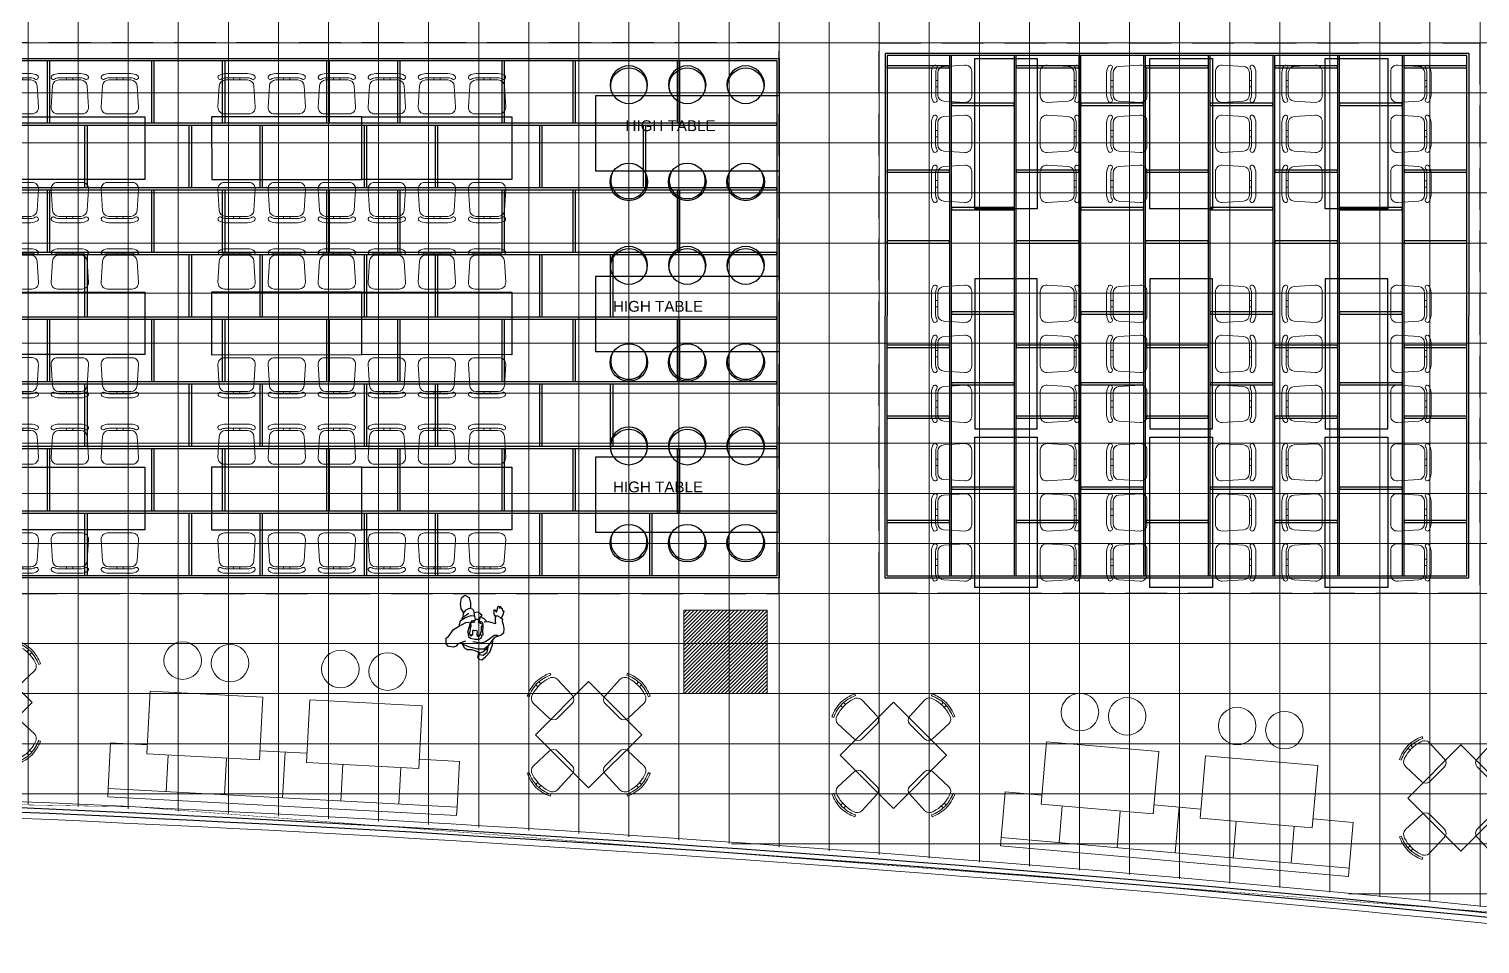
# Model space of a CAD drawing. Header units: millimetres. Extents: x 2335845 to 2509607, y 289014 to 361737.
# Drawn here: x 2386197 to 2403586, y 290702 to 301667 of the extents above; entities that cross this region are included whole.
import ezdxf

# ---------------------------------------------------------------- set-up
doc = ezdxf.new("R2010")
doc.units = ezdxf.units.MM
doc.linetypes.add('DASHED', pattern=[0.75, 0.5, -0.25])
for name, color, linetype in [('A-PLAN -GLASS FRAME', 4, 'Continuous'), ('CEILING', 7, 'Continuous'), ('CH - MAN', 8, 'Continuous'), ('FLOOR MARK', 7, 'Continuous'), ('I-FURN', 7, 'Continuous'), ('ROOM TEXT', 3, 'Continuous')]:
    doc.layers.add(name, color=color, linetype=linetype)
for name, color, linetype, lineweight in [('A-PLAN-COLUMN', 3, 'Continuous', 0), ('A-PLAN-RCC-HATCH', 8, 'Continuous', 13), ('A-PLAN-THIN', 251, 'Continuous', 15), ('AR_01_FURN_LOOSE', 20, 'Continuous', 18), ('AR_FURNITURE_MODULAR', 20, 'Continuous', 18), ('IN-FURN-CHAR', 8, 'Continuous', 9), ('TOA-FL-TILE-2', 8, 'Continuous', 5), ('TOA-FL-TILE-3', 8, 'Continuous', 5)]:
    doc.layers.add(name, color=color, linetype=linetype, lineweight=lineweight)
doc.styles.add('2MM', font='arial.ttf')
pattern_1 = [(0, (2360385.7, 304501.64), (0, 600), []), (90, (2360385.7, 304501.64), (-600, 4e-14), [])]

# ---------------------------------------------------------------- blocks, each defined once
blk = doc.blocks.new('Columns')
at = {"layer": 'A-PLAN-RCC-HATCH'}
h = blk.add_hatch(dxfattribs=at)
h.set_pattern_fill('ANSI31', color=256, scale=250, style=0)
h.set_pattern_definition([(45, (458397.9, -623762.232), (-22.0970869, 22.0970869), [])])
h.paths.add_polyline_path([(17840, -31463), (18840, -31463), (18840, -30463), (17840, -30463)])
at = {"layer": 'A-PLAN-COLUMN', "elevation": 0}
blk.add_lwpolyline([(17840, -31463), (18840, -31463), (18840, -30463), (17840, -30463)], close=True, dxfattribs=at)
blk = doc.blocks.new('FURNITURE - BAR STOOL')
blk.add_circle((0, 0), 225)
at = {"color": 8}
blk.add_arc((-17.1875, 0), 217.1875, 246.0089832, 113.9910168, dxfattribs=at)
blk = doc.blocks.new('A$C4BE956CD')
for p, q in [((0.27, 16.57), (0.27, 16.57)), ((13.99, 19), (3.63, 19)), ((13.99, 17), (3.63, 17)), ((13.99, 17), (3.63, 17)), ((7.31, 17), (7.31, 16)), ((10.31, 17), (10.31, 16)), ((17.34, 16.57), (17.34, 16.57))]:
    blk.add_line(p, q)
blk.add_lwpolyline([(3, 0), (14.61, 0, 0.432616), (17.61, 3.19), (16.98, 13.19, 0.396047), (13.99, 16), (3.63, 16, 0.396047), (0.63, 13.19), (0.01, 3.19, 0.432616)], format="xyb", close=True)
for centre, radius, start, end in [((1, 17.26), 1, 121.67487, 223.21183), ((1, 17.26), 1, 223.21183, 301.67487), ((3.63, 13), 6, 90, 121.67487), ((3.63, 13), 4, 90, 121.67487), ((13.99, 13), 6, 58.32513, 90), ((13.99, 13), 4, 58.32513, 90), ((16.61, 17.26), 1, 238.32513, 316.78817), ((16.61, 17.26), 1, 316.78817, 58.32513)]:
    blk.add_arc(centre, radius, start, end)
blk = doc.blocks.new('CAFETERIA 6 SEATER TABLE')
at = {"ltscale": 0.5}
blk.add_lwpolyline([(89711, -593689), (90461, -593689), (90461, -595489), (89711, -595489)], close=True, dxfattribs=at)
at = {"layer": 'IN-FURN-CHAR', "ltscale": 3, "yscale": 25.40000000028265}
for p, xscale, zscale, rotation in [((89675, -593766), -25.40000000028265, 25.40000000028264, 90), ((90497, -593766), 25.40000000028265, 25.40000000028265, 270), ((89675, -594366), -25.40000000028265, 25.40000000028264, 90), ((90497, -594366), 25.40000000028265, 25.40000000028265, 270), ((89675, -594966), -25.40000000028265, 25.40000000028264, 90), ((90497, -594966), 25.40000000028265, 25.40000000028265, 270)]:
    blk.add_blockref('A$C4BE956CD', p, dxfattribs=dict(at, xscale=xscale, zscale=zscale, rotation=rotation))
blk = doc.blocks.new('A$C2BBD5778')
for p, q in [((12.19, 22.45), (11.87, 23.29)), ((22.44, 12.73), (15.26, 20.47)), ((11.75, 1.99), (3.99, 9.14)), ((15.49, 2.07), (22.38, 8.99))]:
    blk.add_line(p, q)
at = {"elevation": 0}
for points in [[(5.21, 17.81), (6.2, 16.9)], [(6.6, 19.2), (7.51, 18.21)], [(1.15, 12.51), (1.99, 12.2)]]:
    blk.add_lwpolyline(points, dxfattribs=at)
for centre, radius, start, end in [((18.84, 5.49), 17.04, 116.33423, 153.26225), ((19.09, 4.29), 20.33, 110.80709, 132.95275), ((19.09, 4.29), 19.43, 110.80709, 132.85166), ((13.1, 18.23), 3.11, 46.01625, 125.53787), ((20.18, 5.38), 20.33, 137.315, 159.46066), ((20.18, 5.38), 19.43, 137.41609, 159.46066), ((6.34, 11.37), 3.25, 146.74264, 223.40987), ((20.47, 10.9), 2.7, 315.13388, 42.90642), ((13.58, 3.98), 2.7, 227.36134, 315.13388)]:
    blk.add_arc(centre, radius, start, end)
blk = doc.blocks.new('A$C2C376B47')
at = {"layer": 'AR_FURNITURE_MODULAR'}
blk.add_lwpolyline([(736, 100), (1373, 736), (736, 1373), (100, 736)], close=True, dxfattribs=at)
at = {"layer": 'AR_FURNITURE_MODULAR', "color": 8, "yscale": 25.39999999920838, "zscale": 25.39999999920838}
for p, xscale, rotation in [((-30, 882, 0), 25.39999999920838, 359.8661225864081), ((1502, 882, 0), -25.39999999920838, 0.1338774135920463), ((591, -30, 0), 25.39999999920838, 89.86612258640808), ((882, -30, 0), -25.39999999920838, 270.1338774135921)]:
    blk.add_blockref('A$C2BBD5778', p, dxfattribs=dict(at, xscale=xscale, rotation=rotation))

msp = doc.modelspace()

# ---------------------------------------------------------------- hatches: boundary and pattern name
at = {"layer": 'TOA-FL-TILE-2', "true_color": 0x5e67af}
h = msp.add_hatch(dxfattribs=at)
h.set_pattern_fill('_USER', color=165, scale=600, double=1, pattern_type=0)
h.set_pattern_definition(pattern_1)
h.paths.add_polyline_path([(2380785.714, 301501.637), (2380785.727, 294901.637), (2395185.727, 294901.637), (2395185.727, 301501.637)])
h = msp.add_hatch(dxfattribs=at)
h.set_pattern_fill('_USER', color=165, scale=600, double=1, pattern_type=0)
h.set_pattern_definition(pattern_1)
h.paths.add_polyline_path([(2396385.714, 301501.637), (2403585.714, 301501.637), (2403585.714, 294901.637), (2396385.714, 294901.64)])
at = {"layer": 'TOA-FL-TILE-3'}
h = msp.add_hatch(dxfattribs=at)
h.set_pattern_fill('_USER', color=253, scale=600, double=1, pattern_type=0)
h.set_pattern_definition([(0, (2357985.7, 306901.64), (0, 600), []), (90, (2357985.7, 306901.64), (-600, 4e-14), [])])
h.paths.add_polyline_path([(2367585.714, 306904.403), (2360985.727, 306903.711), (2360985.727, 302699.07), (2367585.714, 302699.763)], flags=17)
edge = h.paths.add_edge_path(flags=16)
edge.add_line((2361443.619, 301499.697), (2375246.92, 301499.697))
edge.add_arc((2374696.248, 301062.795), 702.939, 11.2305438, 38.4284407, ccw=False)
edge.add_line((2375385.727, 301199.697), (2375385.727, 295200.745))
edge.add_arc((2375087.434, 295199.933), 298.294, -90.1357827, 0.1559458, ccw=False)
edge.add_line((2375086.727, 294901.64), (2361443.619, 294900.745))
edge.add_arc((2361668.237, 295743.023), 871.714, 218.4683474, 255.0678575, ccw=False)
edge.add_line((2360985.727, 295200.745), (2360985.727, 301199.697))
edge.add_arc((2361668.237, 300657.419), 871.714, 104.9321425, 141.5316526, ccw=False)
h.paths.add_polyline_path([(2385585.726, 306901.625), (2384044.683, 306901.625), (2384044.683, 304701.624), (2372044.683, 304701.624), (2372044.682, 306901.61), (2370585.713, 306901.625), (2370585.714, 302691.494), (2385585.728, 302691.494)], flags=16)
h.paths.add_polyline_path([(2388585.727, 306905.815), (2395185.714, 306905.815), (2395185.714, 302735.166), (2388585.727, 302735.166)], flags=17)
edge = h.paths.add_edge_path(flags=16)
edge.add_line((2381085.727, 294901.64), (2395185.727, 294901.637))
edge.add_line((2395185.727, 294901.637), (2395185.727, 301214.879))
edge.add_arc((2394379.187, 300406.596), 1141.854, 45.0618798, 73.270422)
edge.add_line((2394707.875, 301500.119), (2381061.98, 301500.699))
edge.add_arc((2381085.982, 301201.086), 300.572, 94.5801913, 177.3698138)
edge.add_line((2380785.727, 301214.879), (2380785.727, 295219.957))
edge.add_arc((2381114.134, 295228.94), 328.53, 181.5667235, 265.0395689)
edge = h.paths.add_edge_path(flags=16)
edge.add_line((2396947.437, 304501.637), (2403023.991, 304501.637))
edge.add_arc((2403124.87, 304939.657), 449.487, 257.0306227, 388.1366233)
edge.add_line((2403585.714, 305151.624), (2403585.714, 306900.873))
edge.add_line((2403585.714, 306900.873), (2396385.713, 306901.631))
edge.add_line((2396385.713, 306901.631), (2396385.715, 305151.624))
edge.add_arc((2396864.29, 304997.497), 502.782, 162.1486296, 279.5188754)
h.paths.add_polyline_path([(2396385.714, 294901.64), (2396385.714, 301501.637), (2403585.713, 301501.637), (2403585.713, 294901.637)], flags=16)
edge = h.paths.add_edge_path()
edge.add_line((2357985.714, 306901.626), (2357985.73, 303901.639))
edge.add_line((2357985.73, 303901.639), (2359785.722, 303901.635))
edge.add_line((2359785.722, 303901.635), (2359785.714, 295501.637))
edge.add_line((2359785.714, 295501.637), (2357885.725, 295501.637))
edge.add_line((2357885.725, 295501.637), (2357884.218, 295843.515))
edge.add_line((2357884.218, 295843.515), (2352910.328, 295843.52))
edge.add_line((2352910.328, 295843.52), (2352911.835, 294601.622))
edge.add_line((2352911.835, 294601.622), (2351044.683, 294601.622))
edge.add_line((2351044.683, 294601.622), (2351044.683, 293701.624))
edge.add_line((2351044.683, 293701.624), (2350244.683, 293701.624))
edge.add_line((2350244.683, 293701.624), (2350244.683, 291915.217))
edge.add_arc((2372334.758, -28802.036), 321477.103, 83.98092871, 93.94014429, ccw=False)
edge.add_line((2406044.683, 290902.779), (2406044.683, 296951.624))
edge.add_line((2406044.683, 296951.624), (2405044.683, 296951.624))
edge.add_line((2405044.683, 296951.624), (2405044.633, 306905.059))
edge.add_line((2405044.633, 306905.059), (2387537.951, 306905.039))
edge.add_line((2387537.951, 306905.039), (2387537.947, 307005.814))
edge.add_line((2387537.947, 307005.814), (2386486.979, 307003.831))
edge.add_line((2386486.979, 307003.831), (2386485.042, 306905.037))
edge.add_line((2386485.042, 306905.037), (2384044.683, 306905.035))
edge.add_line((2384044.683, 306905.035), (2384044.684, 305701.624))
edge.add_line((2384044.684, 305701.624), (2383044.683, 305701.624))
edge.add_line((2383044.683, 305701.624), (2383044.683, 304801.624))
edge.add_line((2383044.683, 304801.624), (2373044.683, 304801.624))
edge.add_line((2373044.683, 304801.624), (2373044.683, 305701.624))
edge.add_line((2373044.683, 305701.624), (2372044.683, 305701.624))
edge.add_line((2372044.683, 305701.624), (2372044.682, 306901.628))
edge.add_line((2372044.682, 306901.628), (2369610.529, 306901.551))
edge.add_line((2369610.529, 306901.551), (2369610.532, 307002.744))
edge.add_line((2369610.532, 307002.744), (2368560.531, 307002.665))
edge.add_line((2368560.531, 307002.665), (2368560.527, 306901.51))
edge.add_line((2368560.527, 306901.51), (2357985.714, 306901.644))

# ---------------------------------------------------------------- linework, layer by layer
at = {"const_width": 5}
msp.add_lwpolyline([(2350244.683, 291915.217, -0.044539915), (2406044.683, 290902.779), (2406044.683, 293901.624), (2411633.435, 293856.651), (2411910.641, 295656.206), (2412258.439, 295615.141), (2414382.872, 309376.624), (2411594.683, 309376.624), (2411594.683, 304701.624), (2410344.682, 304701.623), (2410344.682, 305551.624), (2408804.683, 305551.624), (2408804.683, 304703.926), (2405044.683, 304706.227), (2405044.683, 310585.472), (2414483.777, 310554.102), (2416184.301, 321856.624), (2405044.683, 321856.624), (2405044.683, 327701.624)], format="xyb", dxfattribs=at)
at = {"layer": 'A-PLAN -GLASS FRAME', "color": 4, "ltscale": 500, "elevation": 0}
msp.add_lwpolyline([(2405969.683, 290835.407, 0.044430372), (2350319.683, 291845.345), (2350319.683, 291795.22, -0.044437483), (2405969.683, 290785.12)], format="xyb", close=True, dxfattribs=at)
at = {"layer": 'A-PLAN-THIN', "elevation": 0}
msp.add_lwpolyline([(2406044.683, 290902.779, 0.044539915), (2350244.683, 291915.217), (2350244.683, 291714.713, -0.044568436), (2406044.683, 290701.624), (2406044.683, 293701.624)], format="xyb", dxfattribs=at)
at = {"layer": 'AR_01_FURN_LOOSE', "ltscale": 400}
for p, q in [((2389265.552, 293001.138), (2389236.138, 292451.925)), ((2387866.26, 292967.242), (2387842.659, 292526.555)), ((2388563, 292929.927), (2388539.398, 292489.24)), ((2389956.479, 292855.297), (2389932.877, 292414.61)), ((2390653.218, 292817.982), (2390629.616, 292377.295)), ((2398580.495, 292355.72), (2398541.937, 291916.09)), ((2399980.13, 292342.063), (2399932.076, 291794.166)), ((2399275.565, 292294.758), (2399237.007, 291855.128)), ((2400665.704, 292172.835), (2400627.146, 291733.205)), ((2401360.774, 292111.874), (2401322.216, 291672.243))]:
    msp.add_line(p, q, dxfattribs=at)
at = {"layer": 'AR_01_FURN_LOOSE', "ltscale": 400, "elevation": 0}
for points in [[(2388958.707, 292908.734), (2388998.817, 293657.661), (2387650.749, 293729.859), (2387610.639, 292980.932)], [(2389521.011, 292878.619), (2389561.121, 293627.546), (2390909.189, 293555.347), (2390869.079, 292806.421)], [(2399670.324, 292260.136), (2399735.852, 293007.268), (2398391.014, 293125.218), (2398325.486, 292378.086)], [(2400231.28, 292210.937), (2400296.808, 292958.069), (2401641.645, 292840.119), (2401576.117, 292092.987)], [(2387145.919, 292563.871), (2391326.356, 292339.98), (2391321.008, 292240.123), (2387140.571, 292464.014)], [(2397846.867, 291977.051), (2402017.286, 291611.281), (2402008.549, 291511.664), (2397838.13, 291877.434)]]:
    msp.add_lwpolyline(points, close=True, dxfattribs=at)
for points in [[(2390874.891, 292914.947), (2391355.77, 292889.193), (2391326.356, 292339.98), (2387145.919, 292563.871), (2387175.333, 293113.083), (2387616.451, 293089.459)], [(2388964.52, 293017.26), (2389526.823, 292987.145)], [(2401585.613, 292201.253), (2402065.34, 292159.178), (2402017.286, 291611.281), (2397846.867, 291977.051), (2397894.921, 292524.948), (2398334.982, 292486.352)], [(2399679.82, 292368.402), (2400240.775, 292319.203)]]:
    msp.add_lwpolyline(points, dxfattribs=at)
at = {"layer": 'AR_01_FURN_LOOSE', "ltscale": 400}
for centre in [(2388038.798, 294097.795), (2388605.822, 294067.322), (2389928.309, 293996.599), (2390495.333, 293966.125), (2398791.338, 293479.759), (2399356.999, 293430.042), (2400676.321, 293314.435), (2401241.982, 293264.718)]:
    msp.add_circle(centre, 225, dxfattribs=at)
at = {"layer": 'AR_FURNITURE_MODULAR', "linetype": 'Continuous', "lineweight": 30, "elevation": 0}
for points in [[(2395185.727, 300867.228), (2392985.727, 300867.228), (2392985.727, 299967.228), (2395185.727, 299967.228)], [(2395185.727, 298702.568), (2392985.727, 298702.568), (2392985.727, 297802.568), (2395185.727, 297802.568)], [(2395185.727, 296537.908), (2392985.727, 296537.908), (2392985.727, 295637.908), (2395185.727, 295637.908)]]:
    msp.add_lwpolyline(points, dxfattribs=at)
at = {"layer": 'CEILING', "color": 251, "true_color": 0x636466, "elevation": 0}
for points in [[(2403453.71, 295089.136), (2403454.371, 301374.339), (2396458.171, 301374.339), (2396454.069, 295089.136)], [(2403428.719, 295114.136), (2403429.362, 301349.339), (2396483.162, 301349.339), (2396479.078, 295114.136)], [(2397254.078, 295114.136), (2397254.013, 301349.339), (2397229.013, 301349.339), (2397229.078, 295114.136)], [(2398029.078, 295114.136), (2398029.013, 301349.339), (2398004.013, 301349.339), (2398004.078, 295114.136)], [(2398804.078, 295114.136), (2398804.013, 301349.339), (2398779.013, 301349.339), (2398779.078, 295114.136)], [(2399579.078, 295114.136), (2399579.013, 301349.339), (2399554.013, 301349.339), (2399554.078, 295114.136)], [(2400354.078, 295114.136), (2400354.013, 301349.339), (2400329.013, 301349.339), (2400329.078, 295114.136)], [(2401129.078, 295114.136), (2401129.013, 301349.339), (2401104.013, 301349.339), (2401104.078, 295114.136)], [(2401904.078, 295114.136), (2401904.013, 301349.339), (2401879.013, 301349.339), (2401879.078, 295114.136)], [(2402679.078, 295114.136), (2402679.013, 301349.339), (2402654.013, 301349.339), (2402654.078, 295114.136)], [(2382985.727, 301314.136), (2395185.727, 301314.136), (2395185.727, 295089.136), (2382985.727, 295089.136)], [(2383010.727, 301289.136), (2395160.727, 301289.136), (2395160.727, 295114.136), (2383010.727, 295114.136)], [(2386417.724, 301289.136), (2386442.724, 301289.136), (2386442.724, 300539.136), (2386417.724, 300539.136)], [(2387667.724, 301289.136), (2387692.724, 301289.136), (2387692.724, 300539.136), (2387667.724, 300539.136)], [(2388517.724, 301289.136), (2388542.724, 301289.136), (2388542.724, 300539.136), (2388517.724, 300539.136)], [(2389767.724, 301289.136), (2389792.724, 301289.136), (2389792.724, 300539.136), (2389767.724, 300539.136)], [(2390617.724, 301289.136), (2390642.724, 301289.136), (2390642.724, 300539.136), (2390617.724, 300539.136)], [(2391867.724, 301289.136), (2391892.724, 301289.136), (2391892.724, 300539.136), (2391867.724, 300539.136)], [(2392717.724, 301289.136), (2392742.724, 301289.136), (2392742.724, 300539.136), (2392717.724, 300539.136)], [(2393967.724, 301289.136), (2393992.724, 301289.136), (2393992.724, 300539.136), (2393967.724, 300539.136)], [(2397229.013, 301201.64), (2397229.013, 301226.64), (2396479.004, 301226.64), (2396479.004, 301201.64)], [(2398779.013, 301201.64), (2398779.013, 301226.64), (2398029.013, 301226.64), (2398029.013, 301201.64)], [(2400329.013, 301201.64), (2400329.013, 301226.64), (2399579.013, 301226.64), (2399579.013, 301201.64)], [(2401879.013, 301201.64), (2401879.013, 301226.64), (2401129.013, 301226.64), (2401129.013, 301201.64)], [(2403429.013, 301201.64), (2403429.013, 301226.64), (2402679.013, 301226.64), (2402679.013, 301201.64)], [(2398004.013, 300751.64), (2398004.013, 300776.64), (2397254.013, 300776.64), (2397254.013, 300751.64)], [(2399554.013, 300751.64), (2399554.013, 300776.64), (2398804.013, 300776.64), (2398804.013, 300751.64)], [(2401104.013, 300751.64), (2401104.013, 300776.64), (2400354.013, 300776.64), (2400354.013, 300751.64)], [(2402654.013, 300751.64), (2402654.013, 300776.64), (2401904.013, 300776.64), (2401904.013, 300751.64)], [(2383010.727, 300514.136), (2395160.727, 300514.136), (2395160.727, 300539.136), (2383010.727, 300539.136)], [(2386867.724, 300514.136), (2386892.724, 300514.136), (2386892.724, 299764.136), (2386867.724, 299764.136)], [(2388117.724, 300514.136), (2388142.724, 300514.136), (2388142.724, 299764.136), (2388117.724, 299764.136)], [(2388967.724, 300514.136), (2388992.724, 300514.136), (2388992.724, 299764.136), (2388967.724, 299764.136)], [(2390217.724, 300514.136), (2390242.724, 300514.136), (2390242.724, 299764.136), (2390217.724, 299764.136)], [(2391067.724, 300514.136), (2391092.724, 300514.136), (2391092.724, 299764.136), (2391067.724, 299764.136)], [(2392317.724, 300514.136), (2392342.724, 300514.136), (2392342.724, 299764.136), (2392317.724, 299764.136)], [(2393559.619, 300514.136), (2393584.619, 300514.136), (2393584.619, 299764.136), (2393559.619, 299764.136)], [(2397229.013, 299951.64), (2397229.013, 299976.64), (2396479.004, 299976.64), (2396479.004, 299951.64)], [(2398779.013, 299951.64), (2398779.013, 299976.64), (2398029.013, 299976.64), (2398029.013, 299951.64)], [(2400329.013, 299951.64), (2400329.013, 299976.64), (2399579.013, 299976.64), (2399579.013, 299951.64)], [(2401879.013, 299951.64), (2401879.013, 299976.64), (2401129.013, 299976.64), (2401129.013, 299951.64)], [(2403429.013, 299951.64), (2403429.013, 299976.64), (2402679.013, 299976.64), (2402679.013, 299951.64)], [(2383010.727, 299739.136), (2395160.727, 299739.136), (2395160.727, 299764.136), (2383010.727, 299764.136)], [(2386417.724, 299739.136), (2386442.724, 299739.136), (2386442.724, 298989.136), (2386417.724, 298989.136)], [(2387667.724, 299739.136), (2387692.724, 299739.136), (2387692.724, 298989.136), (2387667.724, 298989.136)], [(2388517.724, 299739.136), (2388542.724, 299739.136), (2388542.724, 298989.136), (2388517.724, 298989.136)], [(2389767.724, 299739.136), (2389792.724, 299739.136), (2389792.724, 298989.136), (2389767.724, 298989.136)], [(2390617.724, 299739.136), (2390642.724, 299739.136), (2390642.724, 298989.136), (2390617.724, 298989.136)], [(2391867.724, 299739.136), (2391892.724, 299739.136), (2391892.724, 298989.136), (2391867.724, 298989.136)], [(2392717.724, 299739.136), (2392742.724, 299739.136), (2392742.724, 298989.136), (2392717.724, 298989.136)], [(2393967.724, 299739.136), (2393992.724, 299739.136), (2393992.724, 298989.136), (2393967.724, 298989.136)], [(2398004.013, 299501.64), (2398004.013, 299526.64), (2397254.013, 299526.64), (2397254.013, 299501.64)], [(2399554.013, 299501.64), (2399554.013, 299526.64), (2398804.013, 299526.64), (2398804.013, 299501.64)], [(2401104.013, 299501.64), (2401104.013, 299526.64), (2400354.013, 299526.64), (2400354.013, 299501.64)], [(2402654.013, 299501.64), (2402654.013, 299526.64), (2401904.013, 299526.64), (2401904.013, 299501.64)], [(2397229.013, 299101.64), (2397229.013, 299126.64), (2396479.004, 299126.64), (2396479.004, 299101.64)], [(2398779.013, 299101.64), (2398779.013, 299126.64), (2398029.013, 299126.64), (2398029.013, 299101.64)], [(2400329.013, 299101.64), (2400329.013, 299126.64), (2399579.013, 299126.64), (2399579.013, 299101.64)], [(2401879.013, 299101.64), (2401879.013, 299126.64), (2401129.013, 299126.64), (2401129.013, 299101.64)], [(2403429.013, 299101.64), (2403429.013, 299126.64), (2402679.013, 299126.64), (2402679.013, 299101.64)], [(2383010.727, 298964.136), (2395160.727, 298964.136), (2395160.727, 298989.136), (2383010.727, 298989.136)], [(2386867.724, 298964.136), (2386892.724, 298964.136), (2386892.724, 298214.136), (2386867.724, 298214.136)], [(2388117.724, 298964.136), (2388142.724, 298964.136), (2388142.724, 298214.136), (2388117.724, 298214.136)], [(2388967.724, 298964.136), (2388992.724, 298964.136), (2388992.724, 298214.136), (2388967.724, 298214.136)], [(2390217.724, 298964.136), (2390242.724, 298964.136), (2390242.724, 298214.136), (2390217.724, 298214.136)], [(2391067.724, 298964.136), (2391092.724, 298964.136), (2391092.724, 298214.136), (2391067.724, 298214.136)], [(2392317.724, 298964.136), (2392342.724, 298964.136), (2392342.724, 298214.136), (2392317.724, 298214.136)], [(2393167.724, 298964.136), (2393192.724, 298964.136), (2393192.724, 298214.136), (2393167.724, 298214.136)], [(2383010.727, 298189.136), (2395160.727, 298189.136), (2395160.727, 298214.136), (2383010.727, 298214.136)], [(2398004.013, 298251.64), (2398004.013, 298276.64), (2397254.013, 298276.64), (2397254.013, 298251.64)], [(2399554.013, 298251.64), (2399554.013, 298276.64), (2398804.013, 298276.64), (2398804.013, 298251.64)], [(2401104.013, 298251.64), (2401104.013, 298276.64), (2400354.013, 298276.64), (2400354.013, 298251.64)], [(2402654.013, 298251.64), (2402654.013, 298276.64), (2401904.013, 298276.64), (2401904.013, 298251.64)], [(2386417.724, 298189.136), (2386442.724, 298189.136), (2386442.724, 297439.136), (2386417.724, 297439.136)], [(2387667.724, 298189.136), (2387692.724, 298189.136), (2387692.724, 297439.136), (2387667.724, 297439.136)], [(2388517.724, 298189.136), (2388542.724, 298189.136), (2388542.724, 297439.136), (2388517.724, 297439.136)], [(2389767.724, 298189.136), (2389792.724, 298189.136), (2389792.724, 297439.136), (2389767.724, 297439.136)], [(2390617.724, 298189.136), (2390642.724, 298189.136), (2390642.724, 297439.136), (2390617.724, 297439.136)], [(2391867.724, 298189.136), (2391892.724, 298189.136), (2391892.724, 297439.136), (2391867.724, 297439.136)], [(2392717.724, 298189.136), (2392742.724, 298189.136), (2392742.724, 297439.136), (2392717.724, 297439.136)], [(2393967.724, 298189.136), (2393992.724, 298189.136), (2393992.724, 297439.136), (2393967.724, 297439.136)], [(2397229.013, 297851.64), (2397229.013, 297876.64), (2396479.004, 297876.64), (2396479.004, 297851.64)], [(2398779.013, 297851.64), (2398779.013, 297876.64), (2398029.013, 297876.64), (2398029.013, 297851.64)], [(2400329.013, 297851.64), (2400329.013, 297876.64), (2399579.013, 297876.64), (2399579.013, 297851.64)], [(2401879.013, 297851.64), (2401879.013, 297876.64), (2401129.013, 297876.64), (2401129.013, 297851.64)], [(2403429.013, 297851.64), (2403429.013, 297876.64), (2402679.013, 297876.64), (2402679.013, 297851.64)], [(2383010.727, 297414.136), (2395160.727, 297414.136), (2395160.727, 297439.136), (2383010.727, 297439.136)], [(2386867.724, 297414.136), (2386892.724, 297414.136), (2386892.724, 296664.136), (2386867.724, 296664.136)], [(2388117.724, 297414.136), (2388142.724, 297414.136), (2388142.724, 296664.136), (2388117.724, 296664.136)], [(2388967.724, 297414.136), (2388992.724, 297414.136), (2388992.724, 296664.136), (2388967.724, 296664.136)], [(2390217.724, 297414.136), (2390242.724, 297414.136), (2390242.724, 296664.136), (2390217.724, 296664.136)], [(2391067.724, 297414.136), (2391092.724, 297414.136), (2391092.724, 296664.136), (2391067.724, 296664.136)], [(2392317.724, 297414.136), (2392342.724, 297414.136), (2392342.724, 296664.136), (2392317.724, 296664.136)], [(2393167.724, 297414.136), (2393192.724, 297414.136), (2393192.724, 296664.136), (2393167.724, 296664.136)], [(2398004.013, 297401.64), (2398004.013, 297426.64), (2397254.013, 297426.64), (2397254.013, 297401.64)], [(2399554.013, 297401.64), (2399554.013, 297426.64), (2398804.013, 297426.64), (2398804.013, 297401.64)], [(2401104.013, 297401.64), (2401104.013, 297426.64), (2400354.013, 297426.64), (2400354.013, 297401.64)], [(2402654.013, 297401.64), (2402654.013, 297426.64), (2401904.013, 297426.64), (2401904.013, 297401.64)], [(2397229.013, 297001.64), (2397229.013, 297026.64), (2396479.004, 297026.64), (2396479.004, 297001.64)], [(2398779.013, 297001.64), (2398779.013, 297026.64), (2398029.013, 297026.64), (2398029.013, 297001.64)], [(2400329.013, 297001.64), (2400329.013, 297026.64), (2399579.013, 297026.64), (2399579.013, 297001.64)], [(2401879.013, 297001.64), (2401879.013, 297026.64), (2401129.013, 297026.64), (2401129.013, 297001.64)], [(2403429.013, 297001.64), (2403429.013, 297026.64), (2402679.013, 297026.64), (2402679.013, 297001.64)], [(2383010.727, 296639.136), (2395160.727, 296639.136), (2395160.727, 296664.136), (2383010.727, 296664.136)], [(2386417.724, 296639.136), (2386442.724, 296639.136), (2386442.724, 295889.136), (2386417.724, 295889.136)], [(2387667.724, 296639.136), (2387692.724, 296639.136), (2387692.724, 295889.136), (2387667.724, 295889.136)], [(2388517.724, 296639.136), (2388542.724, 296639.136), (2388542.724, 295889.136), (2388517.724, 295889.136)], [(2389767.724, 296639.136), (2389792.724, 296639.136), (2389792.724, 295889.136), (2389767.724, 295889.136)], [(2390617.724, 296639.136), (2390642.724, 296639.136), (2390642.724, 295889.136), (2390617.724, 295889.136)], [(2391867.724, 296639.136), (2391892.724, 296639.136), (2391892.724, 295889.136), (2391867.724, 295889.136)], [(2392717.724, 296639.136), (2392742.724, 296639.136), (2392742.724, 295889.136), (2392717.724, 295889.136)], [(2393967.724, 296639.136), (2393992.724, 296639.136), (2393992.724, 295865.952), (2393967.724, 295865.952)], [(2398004.013, 296151.64), (2398004.013, 296176.64), (2397254.013, 296176.64), (2397254.013, 296151.64)], [(2399554.013, 296151.64), (2399554.013, 296176.64), (2398804.013, 296176.64), (2398804.013, 296151.64)], [(2401104.013, 296151.64), (2401104.013, 296176.64), (2400354.013, 296176.64), (2400354.013, 296151.64)], [(2402654.013, 296151.64), (2402654.013, 296176.64), (2401904.013, 296176.64), (2401904.013, 296151.64)], [(2383010.727, 295864.136), (2395160.727, 295864.136), (2395160.727, 295889.136), (2383010.727, 295889.136)], [(2386867.724, 295864.136), (2386892.724, 295864.136), (2386892.724, 295114.136), (2386867.724, 295114.136)], [(2388117.724, 295864.136), (2388142.724, 295864.136), (2388142.724, 295114.136), (2388117.724, 295114.136)], [(2388967.724, 295864.136), (2388992.724, 295864.136), (2388992.724, 295114.136), (2388967.724, 295114.136)], [(2390217.724, 295864.136), (2390242.724, 295864.136), (2390242.724, 295114.136), (2390217.724, 295114.136)], [(2391067.724, 295864.136), (2391092.724, 295864.136), (2391092.724, 295114.136), (2391067.724, 295114.136)], [(2392317.724, 295864.136), (2392342.724, 295864.136), (2392342.724, 295114.136), (2392317.724, 295114.136)], [(2393636.452, 295864.136), (2393661.452, 295864.136), (2393661.452, 295114.136), (2393636.452, 295114.136)], [(2397229.013, 295751.64), (2397229.013, 295776.64), (2396479.004, 295776.64), (2396479.004, 295751.64)], [(2398779.013, 295751.64), (2398779.013, 295776.64), (2398029.013, 295776.64), (2398029.013, 295751.64)], [(2400329.013, 295751.64), (2400329.013, 295776.64), (2399579.013, 295776.64), (2399579.013, 295751.64)], [(2401879.013, 295751.64), (2401879.013, 295776.64), (2401129.013, 295776.64), (2401129.013, 295751.64)], [(2403429.013, 295751.64), (2403429.013, 295776.64), (2402679.013, 295776.64), (2402679.013, 295751.64)]]:
    msp.add_lwpolyline(points, close=True, dxfattribs=at)
at = {"layer": 'CH - MAN', "color": 8, "elevation": 0}
for points in [[(2391408.299, 294670.954), (2391375.194, 294719.42), (2391366.631, 294779.182), (2391378.224, 294848.746), (2391418.448, 294883.011), (2391471.059, 294854.898), (2391486.99, 294787.852), (2391487.343, 294729.212)], [(2391790.69, 294625.661), (2391775.102, 294644.92), (2391771.608, 294659.764), (2391770.014, 294680.427), (2391765.733, 294697.588), (2391769.851, 294707.525), (2391779.829, 294707.82), (2391788.2, 294692.309), (2391793.764, 294680.498), (2391801.426, 294680.004), (2391806.09, 294702.022), (2391817.141, 294742.508), (2391824.682, 294749.214), (2391830.815, 294745.613), (2391833.739, 294722.559), (2391840.497, 294743.738), (2391849.072, 294745.882), (2391852.347, 294741.567), (2391855.396, 294723.468), (2391864.512, 294725.539), (2391868.329, 294721.149), (2391870.29, 294691.042), (2391879.063, 294698.685), (2391885.025, 294697.871), (2391887.707, 294689.216), (2391876.138, 294644.933), (2391855.97, 294602.377)], [(2391426.468, 294329.474), (2391334.652, 294300.164), (2391318.128, 294271.033), (2391287.148, 294258.524), (2391225.292, 294264.881), (2391194.609, 294300.461), (2391197.15, 294364.983), (2391223.095, 294386.55), (2391284.982, 294472.263), (2391344.239, 294508.113), (2391431.863, 294552.643), (2391472.544, 294559.642)], [(2391353.011, 294511.1), (2391366.656, 294580.383), (2391427.966, 294615.953), (2391496.083, 294640.13), (2391528.923, 294635.644)], [(2391652.987, 294564.29), (2391701.317, 294566.059), (2391741.805, 294556.343), (2391771.751, 294545.975), (2391789.943, 294541.397), (2391786.222, 294575.387), (2391788.01, 294619.087), (2391805.184, 294637.667), (2391845.761, 294613.291), (2391872.251, 294592.932), (2391868.603, 294566.227), (2391878.2, 294529.342), (2391888.447, 294481.905), (2391882.923, 294426.16), (2391856.978, 294404.593), (2391812.842, 294387.604), (2391775.705, 294375.936), (2391745.182, 294336.161), (2391699.258, 294275.472), (2391652.035, 294235.885), (2391570.304, 294234.494), (2391467.31, 294261.118), (2391406.208, 294288.298), (2391385.876, 294307.816)], [(2391385.882, 294598.683), (2391406.23, 294625.2), (2391468.102, 294664.878)], [(2391401.284, 294619.598), (2391403.352, 294665.352), (2391436.208, 294706.901), (2391474.467, 294726.785), (2391510.851, 294717.63), (2391530.43, 294677.29)], [(2391495.046, 294549.403), (2391508.472, 294558.482), (2391522.469, 294562.348), (2391534.087, 294558.193), (2391544.85, 294561.858)], [(2391591.131, 294570.647), (2391607.198, 294627.044), (2391627.354, 294636.847), (2391580.532, 294676.724), (2391527.536, 294671.407), (2391541.695, 294606.696), (2391545.888, 294591.475)], [(2391614.286, 294617.706), (2391647.495, 294600.614), (2391681.072, 294570.917)], [(2391637.989, 294497.14), (2391632.526, 294508.799), (2391626.375, 294515.416), (2391619.562, 294512.495), (2391614.666, 294504.819), (2391613.945, 294490.153), (2391614.941, 294473.969), (2391613.99, 294452.915), (2391608.943, 294425.36), (2391601.55, 294399.409), (2391593.962, 294390.816), (2391585.315, 294379.159), (2391581.288, 294406.028), (2391570.72, 294385.004), (2391566.554, 294420.237), (2391572.37, 294439.343), (2391568.683, 294454.611), (2391557.065, 294458.765), (2391540.834, 294452.637), (2391527.128, 294460.287), (2391516.623, 294458.512), (2391510.209, 294449.117), (2391510.027, 294419.614), (2391509.877, 294399.734), (2391503.155, 294411.565), (2391491.871, 294389.997), (2391487.242, 294412.455), (2391479.025, 294403.949), (2391475.651, 294412.113), (2391481.467, 294431.218), (2391484.938, 294451.927), (2391486.347, 294471.635), (2391489.704, 294496.211), (2391495.661, 294506.952), (2391495.666, 294521.074), (2391492.092, 294532.475), (2391486.769, 294535.77), (2391480.156, 294529.612), (2391475.572, 294514.832)], [(2391814.525, 294399.929), (2391772.353, 294397.32), (2391721.025, 294358.294), (2391666.153, 294323.938), (2391613.526, 294306.016), (2391515.287, 294321.527)], [(2391575.874, 294558.904), (2391582.913, 294554.091), (2391594.22, 294557.04), (2391605.865, 294548.388), (2391623.178, 294538.962), (2391625.379, 294531.6)], [(2391388.858, 294299.038), (2391411.981, 294254.028), (2391448.734, 294232.267), (2391498.835, 294231.701), (2391541.096, 294219.651), (2391602.198, 294192.471), (2391637.283, 294204.419), (2391684.506, 294244.006), (2391714.379, 294294.332)], [(2391583.814, 294180.334), (2391572.044, 294140.09), (2391589.763, 294116.744), (2391622.042, 294108.15), (2391668.423, 294141.573), (2391717.891, 294197.594), (2391750.763, 294285.177), (2391756.567, 294342.976)], [(2391575.796, 294198.17), (2391595.006, 294170.435), (2391640.161, 294164.267), (2391686.542, 294197.691), (2391699.346, 294260.812)]]:
    msp.add_lwpolyline(points, dxfattribs=at)
msp.add_lwpolyline([(2391565.352, 294589.87), (2391555.192, 294590.616), (2391547.405, 294585.26), (2391540.706, 294578.472), (2391538.128, 294573.689), (2391530.029, 294575.437), (2391517.464, 294572.66), (2391498.973, 294568.767), (2391480.161, 294543.734), (2391475.517, 294523.826), (2391470.847, 294508.416), (2391462.765, 294477.424), (2391461.786, 294460.867), (2391451.159, 294434.716), (2391455.965, 294427.64), (2391463.208, 294433.712), (2391458.678, 294409.938), (2391463.221, 294386.85), (2391488.514, 294365.421), (2391540.085, 294353.241), (2391593.463, 294354.295), (2391618.255, 294371.45), (2391628.801, 294411.093), (2391634.15, 294403.301), (2391640.333, 294406.308), (2391637.2, 294449.103), (2391641.509, 294494.733), (2391640.345, 294523.779), (2391636.604, 294548.041), (2391625.13, 294557.953), (2391605.671, 294565.747), (2391588.413, 294566.178), (2391586.211, 294573.54), (2391582.379, 294583.051), (2391577.401, 294588.866)], close=True, dxfattribs=at)
at = {"layer": 'FLOOR MARK', "linetype": 'DASHED', "ltscale": 1000, "elevation": 0}
for points in [[(2380785.714, 301501.637), (2380785.727, 294901.637), (2395185.727, 294901.637), (2395185.727, 301501.637)], [(2396385.714, 301501.637), (2403585.714, 301501.637), (2403585.714, 294901.637), (2396385.714, 294901.64)]]:
    msp.add_lwpolyline(points, close=True, dxfattribs=at)

# ---------------------------------------------------------------- block references
at = {"layer": 'A-PLAN-COLUMN'}
msp.add_blockref('Columns', (2376204.978, 325164.617), dxfattribs=at)
at = {"layer": 'AR_FURNITURE_MODULAR', "xscale": -1, "rotation": 270.0000000001549}
for p in [(2384861.348, 292860.598), (2392168.152, 292473.861), (2402619.656, 291714.265)]:
    msp.add_blockref('A$C2C376B47', p, dxfattribs=at)
at = {"layer": 'AR_FURNITURE_MODULAR', "rotation": 89.9999999998451}
msp.add_blockref('A$C2C376B47', (2397292.486, 292226.795), dxfattribs=at)
at = {"layer": 'I-FURN', "linetype": 'Continuous', "extrusion": (0, 0, -1), "zscale": -1, "rotation": 90.00000000000001}
for p in [(-2393385.727, 301000.024, 0), (-2394085.727, 301000.024, 0), (-2394785.727, 301000.024, 0), (-2393385.727, 298835.363, 0), (-2394085.727, 298835.363, 0), (-2394785.727, 298835.363, 0), (-2393385.727, 296670.703, 0), (-2394085.727, 296670.703, 0), (-2394785.727, 296670.703, 0)]:
    msp.add_blockref('FURNITURE - BAR STOOL', p, dxfattribs=at)
at = {"layer": 'I-FURN'}
for p, rotation in [((2307841.347, 895004.81, 0), 359.9978863037361), ((2309941.347, 895004.727, 0), 359.9978863037361), ((2312041.347, 895004.693, 0), 359.9978863037361), ((1792092.969, 210175.334, 0), 89.9978863037361), ((1796493.003, 210175.306, 0), 89.9978863037361), ((1792092.936, 208075.334, 0), 89.9978863037361), ((1796492.969, 208075.306, 0), 89.9978863037361), ((1792092.853, 205975.334, 0), 89.9978863037361), ((1796492.886, 205975.306, 0), 89.9978863037361), ((2307841.347, 890467.394, 0), 359.9978863037361), ((2309941.347, 890467.311, 0), 359.9978863037361), ((2312041.347, 890467.278, 0), 359.9978863037361)]:
    msp.add_blockref('CAFETERIA 6 SEATER TABLE', p, dxfattribs=dict(at, rotation=rotation))
at = {"layer": 'I-FURN', "xscale": -1}
for p, rotation in [((2983878.485, 210175.306, 0), 270.0021136962639), ((2983878.451, 208075.306, 0), 270.0021136962639), ((2307841.347, -296818.154, 0), 180.0021136962639), ((2309941.347, -296818.237, 0), 180.0021136962639), ((2312041.347, -296818.27, 0), 180.0021136962639), ((2983878.368, 205975.306, 0), 270.0021136962639)]:
    msp.add_blockref('CAFETERIA 6 SEATER TABLE', p, dxfattribs=dict(at, rotation=rotation))
at = {"layer": 'I-FURN', "linetype": 'Continuous', "extrusion": (0, 0, -1), "xscale": -1, "zscale": -1, "rotation": 89.99999999999967}
for p in [(-2393385.727, 299834.433, 0), (-2394085.727, 299834.433, 0), (-2394785.727, 299834.433, 0), (-2393385.727, 297669.773, 0), (-2394085.727, 297669.773, 0), (-2394785.727, 297669.773, 0), (-2393385.727, 295505.112, 0), (-2394085.727, 295505.112, 0), (-2394785.727, 295505.112, 0)]:
    msp.add_blockref('FURNITURE - BAR STOOL', p, dxfattribs=at)

# ---------------------------------------------------------------- texts
at = {"layer": 'ROOM TEXT', "char_height": 130, "width": 1489.94022, "attachment_point": 1, "style": '2MM'}
for insert in [(2393128.283, 300573.415, 0), (2392978.283, 298408.755, 0), (2392978.283, 296244.095, 0)]:
    msp.add_mtext('\\pi217.2109;HIGH TABLE', dxfattribs=dict(at, insert=insert))

doc.saveas('drawing.dxf')
